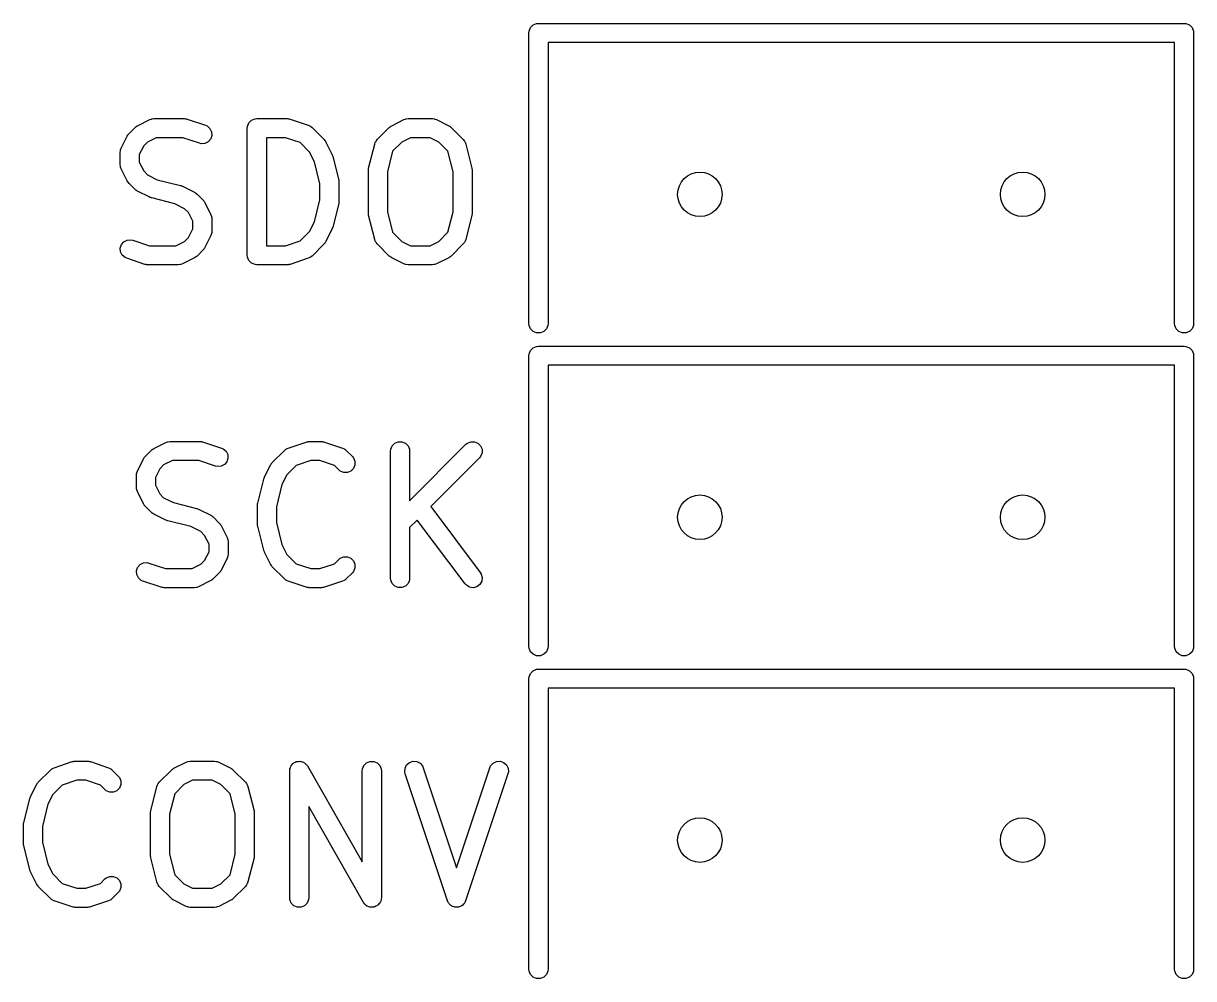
# Model space of a CAD drawing. Extents: x 0.3 to 2.54, y 0.28 to 1.61.
# Drawn here: x 2.0504 to 2.413, y 1.0171 to 1.313 of the extents above; entities that cross this region are included whole.
import ezdxf

# ---------------------------------------------------------------- set-up
doc = ezdxf.new("R2010")
doc.units = 0
doc.header["$MEASUREMENT"] = 0
doc.layers.add('BLACK', color=7, linetype='CONTINUOUS')

msp = doc.modelspace()

# ---------------------------------------------------------------- linework, layer by layer
at = {"layer": 'BLACK', "linetype": 'CONTINUOUS'}
for p, q in [((2.20754, 1.31164), (2.20836, 1.31246)), ((2.20836, 1.31246), (2.20942, 1.3129)), ((2.20942, 1.3129), (2.21, 1.31295)), ((2.21, 1.31295), (2.41, 1.31295)), ((2.41, 1.31295), (2.41058, 1.3129)), ((2.41058, 1.3129), (2.41164, 1.31246)), ((2.41164, 1.31246), (2.41246, 1.31164)), ((2.20705, 1.31), (2.2071, 1.31058)), ((2.20705, 1.22), (2.20705, 1.31)), ((2.2071, 1.31058), (2.20754, 1.31164)), ((2.41246, 1.31164), (2.4129, 1.31058)), ((2.4129, 1.31058), (2.41295, 1.31)), ((2.41295, 1.31), (2.41295, 1.22)), ((2.40705, 1.30705), (2.21295, 1.30705)), ((2.21295, 1.30705), (2.21295, 1.22)), ((2.40705, 1.22), (2.40705, 1.30705)), ((2.08956, 1.28314), (2.0901, 1.28334)), ((2.0901, 1.28334), (2.09021, 1.28335)), ((2.09021, 1.28335), (2.09031, 1.28339)), ((2.09031, 1.28339), (2.09088, 1.28345)), ((2.09088, 1.28345), (2.10026, 1.28345)), ((2.10026, 1.28345), (2.10055, 1.28342)), ((2.10055, 1.28342), (2.10063, 1.28342)), ((2.10063, 1.28342), (2.10073, 1.2834)), ((2.10073, 1.2834), (2.10083, 1.28339)), ((2.10083, 1.28339), (2.10091, 1.28336)), ((2.10091, 1.28336), (2.10119, 1.2833)), ((2.12111, 1.28295), (2.12218, 1.28339)), ((2.12218, 1.28339), (2.12275, 1.28345)), ((2.12275, 1.28345), (2.13213, 1.28345)), ((2.13213, 1.28345), (2.13242, 1.28342)), ((2.13242, 1.28342), (2.1325, 1.28342)), ((2.1325, 1.28342), (2.1326, 1.2834)), ((2.1326, 1.2834), (2.1327, 1.28339)), ((2.1327, 1.28339), (2.13278, 1.28336)), ((2.13278, 1.28336), (2.13306, 1.2833)), ((2.1683, 1.28314), (2.16884, 1.28334)), ((2.16884, 1.28334), (2.16895, 1.28335)), ((2.16895, 1.28335), (2.16905, 1.28339)), ((2.16905, 1.28339), (2.16962, 1.28345)), ((2.16962, 1.28345), (2.17712, 1.28345)), ((2.17712, 1.28345), (2.1777, 1.28339)), ((2.1777, 1.28339), (2.1778, 1.28335)), ((2.1778, 1.28335), (2.1779, 1.28334)), ((2.1779, 1.28334), (2.17844, 1.28314)), ((2.08317, 1.27883), (2.08505, 1.28071)), ((2.08505, 1.28071), (2.08527, 1.28089)), ((2.08527, 1.28089), (2.08532, 1.28095)), ((2.08532, 1.28095), (2.08541, 1.28101)), ((2.08541, 1.28101), (2.08549, 1.28108)), ((2.08549, 1.28108), (2.08557, 1.28111)), ((2.08557, 1.28111), (2.08581, 1.28126)), ((2.08581, 1.28126), (2.08956, 1.28314)), ((2.10119, 1.2833), (2.10682, 1.28142)), ((2.10682, 1.28142), (2.10734, 1.28119)), ((2.10734, 1.28119), (2.10821, 1.28043)), ((2.10821, 1.28043), (2.10873, 1.2794)), ((2.1198, 1.2805), (2.11986, 1.28107)), ((2.1198, 1.24113), (2.1198, 1.2805)), ((2.11986, 1.28107), (2.1203, 1.28214)), ((2.1203, 1.28214), (2.12111, 1.28295)), ((2.13306, 1.2833), (2.13869, 1.28142)), ((2.13869, 1.28142), (2.13921, 1.28119)), ((2.13921, 1.28119), (2.13929, 1.28112)), ((2.13929, 1.28112), (2.13939, 1.28108)), ((2.13939, 1.28108), (2.13984, 1.28071)), ((2.13984, 1.28071), (2.14359, 1.27696)), ((2.16004, 1.27696), (2.16379, 1.28071)), ((2.16379, 1.28071), (2.16401, 1.28089)), ((2.16401, 1.28089), (2.16406, 1.28095)), ((2.16406, 1.28095), (2.16415, 1.28101)), ((2.16415, 1.28101), (2.16423, 1.28108)), ((2.16423, 1.28108), (2.16431, 1.28111)), ((2.16431, 1.28111), (2.16455, 1.28126)), ((2.16455, 1.28126), (2.1683, 1.28314)), ((2.17844, 1.28314), (2.18219, 1.28126)), ((2.18219, 1.28126), (2.18244, 1.28111)), ((2.18244, 1.28111), (2.18251, 1.28108)), ((2.18251, 1.28108), (2.18259, 1.28101)), ((2.18259, 1.28101), (2.18268, 1.28095)), ((2.18268, 1.28095), (2.18273, 1.28089)), ((2.18273, 1.28089), (2.18296, 1.28071)), ((2.18296, 1.28071), (2.18671, 1.27696)), ((2.08074, 1.27432), (2.08262, 1.27807)), ((2.08262, 1.27807), (2.08277, 1.27831)), ((2.08277, 1.27831), (2.0828, 1.27839)), ((2.0828, 1.27839), (2.08287, 1.27847)), ((2.08287, 1.27847), (2.08293, 1.27856)), ((2.08293, 1.27856), (2.08299, 1.27861)), ((2.08299, 1.27861), (2.08317, 1.27883)), ((2.08888, 1.27619), (2.08769, 1.275)), ((2.09158, 1.27754), (2.08888, 1.27619)), ((2.09978, 1.27754), (2.09158, 1.27754)), ((2.10495, 1.27582), (2.09978, 1.27754)), ((2.10769, 1.27629), (2.10666, 1.27577)), ((2.10845, 1.27716), (2.10769, 1.27629)), ((2.10881, 1.27825), (2.10845, 1.27716)), ((2.10873, 1.2794), (2.10881, 1.27825)), ((2.13165, 1.27754), (2.12571, 1.27754)), ((2.12571, 1.27754), (2.12571, 1.24408)), ((2.13616, 1.27604), (2.13165, 1.27754)), ((2.14359, 1.27696), (2.14378, 1.27673)), ((2.14378, 1.27673), (2.14383, 1.27668)), ((2.14383, 1.27668), (2.14389, 1.27659)), ((2.14389, 1.27659), (2.14396, 1.27651)), ((2.14396, 1.27651), (2.14399, 1.27644)), ((2.14399, 1.27644), (2.14414, 1.27619)), ((2.14414, 1.27619), (2.14602, 1.27244)), ((2.15926, 1.27559), (2.15945, 1.27613)), ((2.15945, 1.27613), (2.15959, 1.27631)), ((2.15959, 1.27631), (2.15967, 1.27651)), ((2.15967, 1.27651), (2.16004, 1.27696)), ((2.16762, 1.27619), (2.16479, 1.27336)), ((2.17032, 1.27754), (2.16762, 1.27619)), ((2.17643, 1.27754), (2.17032, 1.27754)), ((2.17912, 1.27619), (2.17643, 1.27754)), ((2.18196, 1.27336), (2.17912, 1.27619)), ((2.18671, 1.27696), (2.18708, 1.27651)), ((2.18708, 1.27651), (2.18716, 1.27631)), ((2.18716, 1.27631), (2.18729, 1.27613)), ((2.18729, 1.27613), (2.18749, 1.27559)), ((2.08043, 1.273), (2.08049, 1.27357)), ((2.08043, 1.26925), (2.08043, 1.273)), ((2.08049, 1.27357), (2.08053, 1.27367)), ((2.08053, 1.27367), (2.08054, 1.27378)), ((2.08054, 1.27378), (2.08074, 1.27432)), ((2.08769, 1.275), (2.08634, 1.2723)), ((2.10551, 1.27569), (2.10495, 1.27582)), ((2.10666, 1.27577), (2.10551, 1.27569)), ((2.13908, 1.27312), (2.13616, 1.27604)), ((2.14059, 1.27009), (2.13908, 1.27312)), ((2.15739, 1.26809), (2.15926, 1.27559)), ((2.16479, 1.27336), (2.1632, 1.26701)), ((2.18354, 1.26701), (2.18196, 1.27336)), ((2.18749, 1.27559), (2.18936, 1.26809)), ((2.08049, 1.26867), (2.08043, 1.26925)), ((2.08634, 1.2723), (2.08634, 1.26994)), ((2.08634, 1.26994), (2.08769, 1.26725)), ((2.1423, 1.26326), (2.14059, 1.27009)), ((2.14602, 1.27244), (2.14603, 1.2724)), ((2.14603, 1.2724), (2.14605, 1.27238)), ((2.14605, 1.27238), (2.14613, 1.27214)), ((2.14613, 1.27214), (2.14622, 1.2719)), ((2.14622, 1.2719), (2.14623, 1.27188)), ((2.14623, 1.27188), (2.14624, 1.27184)), ((2.14624, 1.27184), (2.14812, 1.26434)), ((2.08053, 1.26857), (2.08049, 1.26867)), ((2.08054, 1.26847), (2.08053, 1.26857)), ((2.08074, 1.26793), (2.08054, 1.26847)), ((2.08262, 1.26418), (2.08074, 1.26793)), ((2.08769, 1.26725), (2.08888, 1.26605)), ((2.08888, 1.26605), (2.09191, 1.26453)), ((2.1573, 1.26752), (2.15733, 1.26773)), ((2.15731, 1.26747), (2.1573, 1.26752)), ((2.1573, 1.26737), (2.15731, 1.26747)), ((2.1573, 1.25425), (2.1573, 1.26737)), ((2.15733, 1.26773), (2.15735, 1.26795)), ((2.15735, 1.26795), (2.15737, 1.26799)), ((2.15737, 1.26799), (2.15739, 1.26809)), ((2.1632, 1.26701), (2.1632, 1.25461)), ((2.18354, 1.25461), (2.18354, 1.26701)), ((2.18936, 1.26809), (2.18938, 1.26799)), ((2.18938, 1.26799), (2.18939, 1.26795)), ((2.18939, 1.26795), (2.18941, 1.26773)), ((2.18941, 1.26773), (2.18945, 1.26752)), ((2.18945, 1.26752), (2.18944, 1.26747)), ((2.18944, 1.26747), (2.18945, 1.26737)), ((2.18945, 1.26737), (2.18945, 1.25425)), ((2.08277, 1.26393), (2.08262, 1.26418)), ((2.0828, 1.26386), (2.08277, 1.26393)), ((2.08287, 1.26378), (2.0828, 1.26386)), ((2.08293, 1.26369), (2.08287, 1.26378)), ((2.08299, 1.26364), (2.08293, 1.26369)), ((2.08317, 1.26341), (2.08299, 1.26364)), ((2.08505, 1.26153), (2.08317, 1.26341)), ((2.09191, 1.26453), (2.0991, 1.26274)), ((2.0991, 1.26274), (2.09914, 1.26272)), ((2.09914, 1.26272), (2.09916, 1.26272)), ((2.09916, 1.26272), (2.0994, 1.26263)), ((2.0994, 1.26263), (2.09964, 1.26254)), ((2.09964, 1.26254), (2.09966, 1.26253)), ((2.09966, 1.26253), (2.0997, 1.26251)), ((2.0997, 1.26251), (2.10345, 1.26064)), ((2.1423, 1.25836), (2.1423, 1.26326)), ((2.14812, 1.26434), (2.14813, 1.26424)), ((2.14813, 1.26424), (2.14815, 1.2642)), ((2.14815, 1.2642), (2.14817, 1.26398)), ((2.14817, 1.26398), (2.1482, 1.26377)), ((2.1482, 1.26377), (2.14819, 1.26372)), ((2.14819, 1.26372), (2.1482, 1.26362)), ((2.1482, 1.26362), (2.1482, 1.258)), ((2.08527, 1.26135), (2.08505, 1.26153)), ((2.08532, 1.26129), (2.08527, 1.26135)), ((2.08541, 1.26123), (2.08532, 1.26129)), ((2.08549, 1.26117), (2.08541, 1.26123)), ((2.08557, 1.26114), (2.08549, 1.26117)), ((2.08581, 1.26098), (2.08557, 1.26114)), ((2.08956, 1.25911), (2.08581, 1.26098)), ((2.0896, 1.25909), (2.08956, 1.25911)), ((2.08962, 1.25908), (2.0896, 1.25909)), ((2.08986, 1.25899), (2.08962, 1.25908)), ((2.0901, 1.2589), (2.08986, 1.25899)), ((2.09012, 1.2589), (2.0901, 1.2589)), ((2.09017, 1.25888), (2.09012, 1.2589)), ((2.09735, 1.25709), (2.09017, 1.25888)), ((2.10345, 1.26064), (2.1037, 1.26048)), ((2.1037, 1.26048), (2.10377, 1.26045)), ((2.10377, 1.26045), (2.10385, 1.26039)), ((2.10385, 1.26039), (2.10394, 1.26033)), ((2.10394, 1.26033), (2.10399, 1.26027)), ((2.10399, 1.26027), (2.10422, 1.26009)), ((2.10422, 1.26009), (2.10609, 1.25821)), ((2.10609, 1.25821), (2.10628, 1.25798)), ((2.10628, 1.25798), (2.10634, 1.25793)), ((2.14059, 1.25153), (2.1423, 1.25836)), ((2.1482, 1.258), (2.14819, 1.2579)), ((2.10038, 1.25557), (2.09735, 1.25709)), ((2.10158, 1.25437), (2.10038, 1.25557)), ((2.10293, 1.25168), (2.10158, 1.25437)), ((2.10634, 1.25793), (2.1064, 1.25784)), ((2.1064, 1.25784), (2.10646, 1.25776)), ((2.10646, 1.25776), (2.10649, 1.25769)), ((2.10649, 1.25769), (2.10665, 1.25744)), ((2.10665, 1.25744), (2.10852, 1.25369)), ((2.14812, 1.25728), (2.14624, 1.24978)), ((2.14813, 1.25738), (2.14812, 1.25728)), ((2.14815, 1.25742), (2.14813, 1.25738)), ((2.14817, 1.25764), (2.14815, 1.25742)), ((2.1482, 1.25785), (2.14817, 1.25764)), ((2.14819, 1.2579), (2.1482, 1.25785)), ((2.1632, 1.25461), (2.16479, 1.24826)), ((2.18196, 1.24826), (2.18354, 1.25461)), ((2.10293, 1.24932), (2.10293, 1.25168)), ((2.10852, 1.25369), (2.10873, 1.25315)), ((2.10873, 1.25315), (2.10874, 1.25305)), ((2.10874, 1.25305), (2.10878, 1.25295)), ((2.10878, 1.25295), (2.10883, 1.25237)), ((2.10883, 1.25237), (2.10883, 1.24862)), ((2.13908, 1.2485), (2.14059, 1.25153)), ((2.15731, 1.25415), (2.1573, 1.25425)), ((2.1573, 1.25411), (2.15731, 1.25415)), ((2.15733, 1.25389), (2.1573, 1.25411)), ((2.15735, 1.25367), (2.15733, 1.25389)), ((2.15737, 1.25363), (2.15735, 1.25367)), ((2.15739, 1.25353), (2.15737, 1.25363)), ((2.15926, 1.24603), (2.15739, 1.25353)), ((2.18936, 1.25353), (2.18749, 1.24603)), ((2.18938, 1.25363), (2.18936, 1.25353)), ((2.18939, 1.25367), (2.18938, 1.25363)), ((2.18941, 1.25389), (2.18939, 1.25367)), ((2.18945, 1.25411), (2.18941, 1.25389)), ((2.18945, 1.25425), (2.18944, 1.25415)), ((2.18944, 1.25415), (2.18945, 1.25411)), ((2.10158, 1.24662), (2.10293, 1.24932)), ((2.10852, 1.2473), (2.10665, 1.24355)), ((2.10873, 1.24784), (2.10852, 1.2473)), ((2.10874, 1.24795), (2.10873, 1.24784)), ((2.10878, 1.24805), (2.10874, 1.24795)), ((2.10883, 1.24862), (2.10878, 1.24805)), ((2.13616, 1.24558), (2.13908, 1.2485)), ((2.14602, 1.24918), (2.14414, 1.24543)), ((2.14603, 1.24922), (2.14602, 1.24918)), ((2.14605, 1.24924), (2.14603, 1.24922)), ((2.14613, 1.24948), (2.14605, 1.24924)), ((2.14622, 1.24972), (2.14613, 1.24948)), ((2.14623, 1.24974), (2.14622, 1.24972)), ((2.14624, 1.24978), (2.14623, 1.24974)), ((2.16479, 1.24826), (2.16762, 1.24543)), ((2.17912, 1.24543), (2.18196, 1.24826)), ((2.08045, 1.24337), (2.08082, 1.24446)), ((2.08082, 1.24446), (2.08157, 1.24533)), ((2.08157, 1.24533), (2.0826, 1.24585)), ((2.0826, 1.24585), (2.08375, 1.24593)), ((2.08375, 1.24593), (2.08432, 1.2458)), ((2.08432, 1.2458), (2.08949, 1.24408)), ((2.08949, 1.24408), (2.09769, 1.24408)), ((2.09769, 1.24408), (2.10038, 1.24543)), ((2.10038, 1.24543), (2.10158, 1.24662)), ((2.10665, 1.24355), (2.10649, 1.24331)), ((2.12571, 1.24408), (2.13165, 1.24408)), ((2.13165, 1.24408), (2.13616, 1.24558)), ((2.14359, 1.24466), (2.13984, 1.24091)), ((2.14378, 1.24489), (2.14359, 1.24466)), ((2.14383, 1.24494), (2.14378, 1.24489)), ((2.14389, 1.24503), (2.14383, 1.24494)), ((2.14396, 1.24511), (2.14389, 1.24503)), ((2.14399, 1.24518), (2.14396, 1.24511)), ((2.14414, 1.24543), (2.14399, 1.24518)), ((2.15945, 1.24549), (2.15926, 1.24603)), ((2.15959, 1.24531), (2.15945, 1.24549)), ((2.15967, 1.24511), (2.15959, 1.24531)), ((2.16004, 1.24466), (2.15967, 1.24511)), ((2.16379, 1.24091), (2.16004, 1.24466)), ((2.16762, 1.24543), (2.17032, 1.24408)), ((2.17032, 1.24408), (2.17643, 1.24408)), ((2.17643, 1.24408), (2.17912, 1.24543)), ((2.18671, 1.24466), (2.18296, 1.24091)), ((2.18708, 1.24511), (2.18671, 1.24466)), ((2.18716, 1.24531), (2.18708, 1.24511)), ((2.18729, 1.24549), (2.18716, 1.24531)), ((2.18749, 1.24603), (2.18729, 1.24549)), ((2.08054, 1.24222), (2.08045, 1.24337)), ((2.08105, 1.24119), (2.08054, 1.24222)), ((2.08192, 1.24043), (2.08105, 1.24119)), ((2.08245, 1.2402), (2.08192, 1.24043)), ((2.08807, 1.23832), (2.08245, 1.2402)), ((2.10345, 1.24036), (2.0997, 1.23848)), ((2.1037, 1.24052), (2.10345, 1.24036)), ((2.10377, 1.24054), (2.1037, 1.24052)), ((2.10385, 1.24061), (2.10377, 1.24054)), ((2.10394, 1.24067), (2.10385, 1.24061)), ((2.10399, 1.24073), (2.10394, 1.24067)), ((2.10422, 1.24091), (2.10399, 1.24073)), ((2.10609, 1.24279), (2.10422, 1.24091)), ((2.10628, 1.24301), (2.10609, 1.24279)), ((2.10634, 1.24306), (2.10628, 1.24301)), ((2.1064, 1.24315), (2.10634, 1.24306)), ((2.10646, 1.24323), (2.1064, 1.24315)), ((2.10649, 1.24331), (2.10646, 1.24323)), ((2.11986, 1.24055), (2.1198, 1.24113)), ((2.1203, 1.23948), (2.11986, 1.24055)), ((2.13869, 1.2402), (2.13306, 1.23832)), ((2.13921, 1.24043), (2.13869, 1.2402)), ((2.13929, 1.2405), (2.13921, 1.24043)), ((2.13939, 1.24054), (2.13929, 1.2405)), ((2.13984, 1.24091), (2.13939, 1.24054)), ((2.16401, 1.24073), (2.16379, 1.24091)), ((2.16406, 1.24067), (2.16401, 1.24073)), ((2.16415, 1.24061), (2.16406, 1.24067)), ((2.16423, 1.24054), (2.16415, 1.24061)), ((2.16431, 1.24052), (2.16423, 1.24054)), ((2.16455, 1.24036), (2.16431, 1.24052)), ((2.1683, 1.23848), (2.16455, 1.24036)), ((2.18219, 1.24036), (2.17844, 1.23848)), ((2.18244, 1.24052), (2.18219, 1.24036)), ((2.18251, 1.24054), (2.18244, 1.24052)), ((2.18259, 1.24061), (2.18251, 1.24054)), ((2.18268, 1.24067), (2.18259, 1.24061)), ((2.18273, 1.24073), (2.18268, 1.24067)), ((2.18296, 1.24091), (2.18273, 1.24073)), ((2.08836, 1.23826), (2.08807, 1.23832)), ((2.08843, 1.23823), (2.08836, 1.23826)), ((2.08854, 1.23822), (2.08843, 1.23823)), ((2.08864, 1.2382), (2.08854, 1.23822)), ((2.08872, 1.2382), (2.08864, 1.2382)), ((2.08901, 1.23817), (2.08872, 1.2382)), ((2.09838, 1.23817), (2.08901, 1.23817)), ((2.09896, 1.23823), (2.09838, 1.23817)), ((2.09906, 1.23827), (2.09896, 1.23823)), ((2.09916, 1.23828), (2.09906, 1.23827)), ((2.0997, 1.23848), (2.09916, 1.23828)), ((2.12111, 1.23867), (2.1203, 1.23948)), ((2.12218, 1.23823), (2.12111, 1.23867)), ((2.12275, 1.23817), (2.12218, 1.23823)), ((2.13213, 1.23817), (2.12275, 1.23817)), ((2.13242, 1.2382), (2.13213, 1.23817)), ((2.1325, 1.2382), (2.13242, 1.2382)), ((2.1326, 1.23822), (2.1325, 1.2382)), ((2.1327, 1.23823), (2.1326, 1.23822)), ((2.13278, 1.23826), (2.1327, 1.23823)), ((2.13306, 1.23832), (2.13278, 1.23826)), ((2.16884, 1.23828), (2.1683, 1.23848)), ((2.16895, 1.23827), (2.16884, 1.23828)), ((2.16905, 1.23823), (2.16895, 1.23827)), ((2.16962, 1.23817), (2.16905, 1.23823)), ((2.17712, 1.23817), (2.16962, 1.23817)), ((2.1777, 1.23823), (2.17712, 1.23817)), ((2.1778, 1.23827), (2.1777, 1.23823)), ((2.1779, 1.23828), (2.1778, 1.23827)), ((2.17844, 1.23848), (2.1779, 1.23828)), ((2.2071, 1.21942), (2.20705, 1.22)), ((2.20754, 1.21836), (2.2071, 1.21942)), ((2.20836, 1.21754), (2.20754, 1.21836)), ((2.21246, 1.21836), (2.21164, 1.21754)), ((2.2129, 1.21942), (2.21246, 1.21836)), ((2.21295, 1.22), (2.2129, 1.21942)), ((2.4071, 1.21942), (2.40705, 1.22)), ((2.40754, 1.21836), (2.4071, 1.21942)), ((2.40836, 1.21754), (2.40754, 1.21836)), ((2.41246, 1.21836), (2.41164, 1.21754)), ((2.4129, 1.21942), (2.41246, 1.21836)), ((2.41295, 1.22), (2.4129, 1.21942)), ((2.20942, 1.2171), (2.20836, 1.21754)), ((2.21058, 1.2171), (2.20942, 1.2171)), ((2.21164, 1.21754), (2.21058, 1.2171)), ((2.40942, 1.2171), (2.40836, 1.21754)), ((2.41058, 1.2171), (2.40942, 1.2171)), ((2.41164, 1.21754), (2.41058, 1.2171)), ((2.2071, 1.21058), (2.20754, 1.21164)), ((2.20754, 1.21164), (2.20836, 1.21246)), ((2.20836, 1.21246), (2.20942, 1.2129)), ((2.20942, 1.2129), (2.21, 1.21295)), ((2.21, 1.21295), (2.41, 1.21295)), ((2.41, 1.21295), (2.41058, 1.2129)), ((2.41058, 1.2129), (2.41164, 1.21246)), ((2.41164, 1.21246), (2.41246, 1.21164)), ((2.41246, 1.21164), (2.4129, 1.21058)), ((2.20705, 1.21), (2.2071, 1.21058)), ((2.20705, 1.12), (2.20705, 1.21)), ((2.4129, 1.21058), (2.41295, 1.21)), ((2.41295, 1.21), (2.41295, 1.12)), ((2.40705, 1.20705), (2.21295, 1.20705)), ((2.21295, 1.20705), (2.21295, 1.12)), ((2.40705, 1.12), (2.40705, 1.20705)), ((2.09081, 1.18126), (2.09456, 1.18314)), ((2.09456, 1.18314), (2.0951, 1.18334)), ((2.0951, 1.18334), (2.09521, 1.18335)), ((2.09521, 1.18335), (2.09531, 1.18339)), ((2.09531, 1.18339), (2.09588, 1.18345)), ((2.09588, 1.18345), (2.10526, 1.18345)), ((2.10526, 1.18345), (2.10555, 1.18342)), ((2.10555, 1.18342), (2.10563, 1.18342)), ((2.10563, 1.18342), (2.10573, 1.1834)), ((2.10573, 1.1834), (2.10583, 1.18339)), ((2.10583, 1.18339), (2.10591, 1.18336)), ((2.10591, 1.18336), (2.10619, 1.1833)), ((2.10619, 1.1833), (2.11182, 1.18142)), ((2.13244, 1.18142), (2.13807, 1.1833)), ((2.13807, 1.1833), (2.13835, 1.18336)), ((2.13835, 1.18336), (2.13843, 1.18339)), ((2.13843, 1.18339), (2.13853, 1.1834)), ((2.13853, 1.1834), (2.13863, 1.18342)), ((2.13863, 1.18342), (2.13871, 1.18342)), ((2.13871, 1.18342), (2.139, 1.18345)), ((2.139, 1.18345), (2.14275, 1.18345)), ((2.14275, 1.18345), (2.14304, 1.18342)), ((2.14304, 1.18342), (2.14312, 1.18342)), ((2.14312, 1.18342), (2.14322, 1.1834)), ((2.14322, 1.1834), (2.14333, 1.18339)), ((2.14333, 1.18339), (2.1434, 1.18336)), ((2.1434, 1.18336), (2.14369, 1.1833)), ((2.14369, 1.1833), (2.14931, 1.18142)), ((2.16423, 1.18107), (2.16467, 1.18214)), ((2.16467, 1.18214), (2.16548, 1.18295)), ((2.16548, 1.18295), (2.16655, 1.18339)), ((2.16655, 1.18339), (2.1677, 1.18339)), ((2.1677, 1.18339), (2.16876, 1.18295)), ((2.16876, 1.18295), (2.16958, 1.18214)), ((2.16958, 1.18214), (2.17002, 1.18107)), ((2.17008, 1.16513), (2.18753, 1.18258)), ((2.18753, 1.18258), (2.18798, 1.18295)), ((2.18798, 1.18295), (2.18905, 1.18339)), ((2.18905, 1.18339), (2.1902, 1.18339)), ((2.1902, 1.18339), (2.19126, 1.18295)), ((2.19126, 1.18295), (2.19208, 1.18214)), ((2.19208, 1.18214), (2.19252, 1.18107)), ((2.08762, 1.17807), (2.08777, 1.17831)), ((2.08777, 1.17831), (2.0878, 1.17839)), ((2.0878, 1.17839), (2.08787, 1.17847)), ((2.08787, 1.17847), (2.08793, 1.17856)), ((2.08793, 1.17856), (2.08799, 1.17861)), ((2.08799, 1.17861), (2.08817, 1.17883)), ((2.08817, 1.17883), (2.09005, 1.18071)), ((2.09005, 1.18071), (2.09027, 1.18089)), ((2.09027, 1.18089), (2.09032, 1.18095)), ((2.09032, 1.18095), (2.09041, 1.18101)), ((2.09041, 1.18101), (2.09049, 1.18108)), ((2.09049, 1.18108), (2.09057, 1.18111)), ((2.09057, 1.18111), (2.09081, 1.18126)), ((2.11182, 1.18142), (2.11234, 1.18119)), ((2.11234, 1.18119), (2.11321, 1.18043)), ((2.11321, 1.18043), (2.11373, 1.1794)), ((2.11381, 1.17825), (2.11345, 1.17716)), ((2.11373, 1.1794), (2.11381, 1.17825)), ((2.12754, 1.17696), (2.13129, 1.18071)), ((2.13129, 1.18071), (2.13174, 1.18108)), ((2.13174, 1.18108), (2.13184, 1.18112)), ((2.13184, 1.18112), (2.13192, 1.18119)), ((2.13192, 1.18119), (2.13244, 1.18142)), ((2.14931, 1.18142), (2.14984, 1.18119)), ((2.14984, 1.18119), (2.14992, 1.18112)), ((2.14992, 1.18112), (2.15002, 1.18108)), ((2.15002, 1.18108), (2.15046, 1.18071)), ((2.15046, 1.18071), (2.15234, 1.17883)), ((2.15234, 1.17883), (2.15271, 1.17839)), ((2.15271, 1.17839), (2.15315, 1.17732)), ((2.16417, 1.1805), (2.16423, 1.18107)), ((2.16417, 1.14113), (2.16417, 1.1805)), ((2.17002, 1.18107), (2.17008, 1.1805)), ((2.17008, 1.1805), (2.17008, 1.16513)), ((2.19171, 1.17841), (2.17665, 1.16335)), ((2.19208, 1.17885), (2.19171, 1.17841)), ((2.19252, 1.17992), (2.19208, 1.17885)), ((2.19252, 1.18107), (2.19252, 1.17992)), ((2.08574, 1.17432), (2.08762, 1.17807)), ((2.09269, 1.175), (2.09134, 1.1723)), ((2.09388, 1.17619), (2.09269, 1.175)), ((2.09658, 1.17754), (2.09388, 1.17619)), ((2.10478, 1.17754), (2.09658, 1.17754)), ((2.10995, 1.17582), (2.10478, 1.17754)), ((2.11051, 1.17569), (2.10995, 1.17582)), ((2.11166, 1.17577), (2.11051, 1.17569)), ((2.11269, 1.17629), (2.11166, 1.17577)), ((2.11345, 1.17716), (2.11269, 1.17629)), ((2.12511, 1.17244), (2.12699, 1.17619)), ((2.12699, 1.17619), (2.12714, 1.17644)), ((2.12714, 1.17644), (2.12717, 1.17651)), ((2.12717, 1.17651), (2.12724, 1.17659)), ((2.12724, 1.17659), (2.1273, 1.17668)), ((2.1273, 1.17668), (2.12736, 1.17673)), ((2.12736, 1.17673), (2.12754, 1.17696)), ((2.13497, 1.17604), (2.13206, 1.17312)), ((2.13948, 1.17754), (2.13497, 1.17604)), ((2.14227, 1.17754), (2.13948, 1.17754)), ((2.14678, 1.17604), (2.14227, 1.17754)), ((2.14816, 1.17466), (2.14678, 1.17604)), ((2.14861, 1.17429), (2.14816, 1.17466)), ((2.15271, 1.17511), (2.15189, 1.17429)), ((2.15315, 1.17617), (2.15271, 1.17511)), ((2.15315, 1.17732), (2.15315, 1.17617)), ((2.08543, 1.173), (2.08549, 1.17357)), ((2.08543, 1.16925), (2.08543, 1.173)), ((2.08549, 1.17357), (2.08553, 1.17367)), ((2.08553, 1.17367), (2.08554, 1.17378)), ((2.08554, 1.17378), (2.08574, 1.17432)), ((2.09134, 1.1723), (2.09134, 1.16994)), ((2.12301, 1.16434), (2.12489, 1.17184)), ((2.12489, 1.17184), (2.1249, 1.17188)), ((2.1249, 1.17188), (2.12491, 1.1719)), ((2.12491, 1.1719), (2.125, 1.17214)), ((2.125, 1.17214), (2.12508, 1.17238)), ((2.12508, 1.17238), (2.1251, 1.1724)), ((2.1251, 1.1724), (2.12511, 1.17244)), ((2.13206, 1.17312), (2.13054, 1.17009)), ((2.14968, 1.17385), (2.14861, 1.17429)), ((2.15083, 1.17385), (2.14968, 1.17385)), ((2.15189, 1.17429), (2.15083, 1.17385)), ((2.08549, 1.16867), (2.08543, 1.16925)), ((2.08553, 1.16857), (2.08549, 1.16867)), ((2.08554, 1.16847), (2.08553, 1.16857)), ((2.08574, 1.16793), (2.08554, 1.16847)), ((2.08762, 1.16418), (2.08574, 1.16793)), ((2.09134, 1.16994), (2.09269, 1.16725)), ((2.13054, 1.17009), (2.12883, 1.16326)), ((2.08777, 1.16393), (2.08762, 1.16418)), ((2.0878, 1.16386), (2.08777, 1.16393)), ((2.08787, 1.16378), (2.0878, 1.16386)), ((2.08793, 1.16369), (2.08787, 1.16378)), ((2.09269, 1.16725), (2.09388, 1.16605)), ((2.09388, 1.16605), (2.09691, 1.16453)), ((2.09691, 1.16453), (2.1041, 1.16274)), ((2.12293, 1.16377), (2.12296, 1.16398)), ((2.12294, 1.16372), (2.12293, 1.16377)), ((2.12293, 1.16362), (2.12294, 1.16372)), ((2.12296, 1.16398), (2.12298, 1.1642)), ((2.12298, 1.1642), (2.123, 1.16424)), ((2.123, 1.16424), (2.12301, 1.16434)), ((2.08799, 1.16364), (2.08793, 1.16369)), ((2.08817, 1.16341), (2.08799, 1.16364)), ((2.09005, 1.16153), (2.08817, 1.16341)), ((2.09027, 1.16135), (2.09005, 1.16153)), ((2.09032, 1.16129), (2.09027, 1.16135)), ((2.09041, 1.16123), (2.09032, 1.16129)), ((2.09049, 1.16117), (2.09041, 1.16123)), ((2.09057, 1.16114), (2.09049, 1.16117)), ((2.09081, 1.16098), (2.09057, 1.16114)), ((2.09456, 1.15911), (2.09081, 1.16098)), ((2.1041, 1.16274), (2.10414, 1.16272)), ((2.10414, 1.16272), (2.10416, 1.16272)), ((2.10416, 1.16272), (2.1044, 1.16263)), ((2.1044, 1.16263), (2.10464, 1.16254)), ((2.10464, 1.16254), (2.10466, 1.16253)), ((2.10466, 1.16253), (2.1047, 1.16251)), ((2.1047, 1.16251), (2.10845, 1.16064)), ((2.10845, 1.16064), (2.1087, 1.16048)), ((2.1087, 1.16048), (2.10877, 1.16045)), ((2.10877, 1.16045), (2.10885, 1.16039)), ((2.10885, 1.16039), (2.10894, 1.16033)), ((2.10894, 1.16033), (2.10899, 1.16027)), ((2.10899, 1.16027), (2.10922, 1.16009)), ((2.10922, 1.16009), (2.11109, 1.15821)), ((2.12293, 1.158), (2.12293, 1.16362)), ((2.12883, 1.16326), (2.12883, 1.15836)), ((2.17665, 1.16335), (2.19198, 1.1429)), ((2.0946, 1.15909), (2.09456, 1.15911)), ((2.09462, 1.15908), (2.0946, 1.15909)), ((2.09486, 1.15899), (2.09462, 1.15908)), ((2.0951, 1.1589), (2.09486, 1.15899)), ((2.09512, 1.1589), (2.0951, 1.1589)), ((2.09517, 1.15888), (2.09512, 1.1589)), ((2.10235, 1.15709), (2.09517, 1.15888)), ((2.10538, 1.15557), (2.10235, 1.15709)), ((2.11109, 1.15821), (2.11128, 1.15798)), ((2.11128, 1.15798), (2.11134, 1.15793)), ((2.11134, 1.15793), (2.1114, 1.15784)), ((2.1114, 1.15784), (2.11146, 1.15776)), ((2.11146, 1.15776), (2.11149, 1.15769)), ((2.11149, 1.15769), (2.11165, 1.15744)), ((2.11165, 1.15744), (2.11352, 1.15369)), ((2.12294, 1.1579), (2.12293, 1.158)), ((2.12293, 1.15785), (2.12294, 1.1579)), ((2.12296, 1.15764), (2.12293, 1.15785)), ((2.12298, 1.15742), (2.12296, 1.15764)), ((2.123, 1.15738), (2.12298, 1.15742)), ((2.12301, 1.15728), (2.123, 1.15738)), ((2.12489, 1.14978), (2.12301, 1.15728)), ((2.12883, 1.15836), (2.13054, 1.15153)), ((2.17243, 1.15913), (2.17008, 1.15678)), ((2.17008, 1.15678), (2.17008, 1.14113)), ((2.18726, 1.13935), (2.17243, 1.15913)), ((2.10658, 1.15437), (2.10538, 1.15557)), ((2.10793, 1.15168), (2.10658, 1.15437)), ((2.11352, 1.15369), (2.11373, 1.15315)), ((2.11373, 1.15315), (2.11374, 1.15305)), ((2.11374, 1.15305), (2.11378, 1.15295)), ((2.11378, 1.15295), (2.11383, 1.15237)), ((2.10658, 1.14662), (2.10793, 1.14932)), ((2.10793, 1.14932), (2.10793, 1.15168)), ((2.11383, 1.15237), (2.11383, 1.14862)), ((2.1249, 1.14974), (2.12489, 1.14978)), ((2.12491, 1.14972), (2.1249, 1.14974)), ((2.125, 1.14948), (2.12491, 1.14972)), ((2.12508, 1.14924), (2.125, 1.14948)), ((2.1251, 1.14922), (2.12508, 1.14924)), ((2.12511, 1.14918), (2.1251, 1.14922)), ((2.13054, 1.15153), (2.13206, 1.1485)), ((2.08657, 1.14533), (2.0876, 1.14585)), ((2.0876, 1.14585), (2.08875, 1.14593)), ((2.08875, 1.14593), (2.08932, 1.1458)), ((2.08932, 1.1458), (2.09449, 1.14408)), ((2.10538, 1.14543), (2.10658, 1.14662)), ((2.11352, 1.1473), (2.11165, 1.14355)), ((2.11373, 1.14784), (2.11352, 1.1473)), ((2.11374, 1.14795), (2.11373, 1.14784)), ((2.11378, 1.14805), (2.11374, 1.14795)), ((2.11383, 1.14862), (2.11378, 1.14805)), ((2.12699, 1.14543), (2.12511, 1.14918)), ((2.13206, 1.1485), (2.13497, 1.14558)), ((2.13497, 1.14558), (2.13948, 1.14408)), ((2.14227, 1.14408), (2.14678, 1.14558)), ((2.14678, 1.14558), (2.14816, 1.14696)), ((2.14816, 1.14696), (2.14861, 1.14733)), ((2.14861, 1.14733), (2.14968, 1.14777)), ((2.14968, 1.14777), (2.15083, 1.14777)), ((2.15083, 1.14777), (2.15189, 1.14733)), ((2.15189, 1.14733), (2.15271, 1.14652)), ((2.15271, 1.14652), (2.15315, 1.14545)), ((2.08545, 1.14337), (2.08582, 1.14446)), ((2.08554, 1.14222), (2.08545, 1.14337)), ((2.08605, 1.14119), (2.08554, 1.14222)), ((2.08582, 1.14446), (2.08657, 1.14533)), ((2.09449, 1.14408), (2.10269, 1.14408)), ((2.10269, 1.14408), (2.10538, 1.14543)), ((2.11109, 1.14279), (2.10922, 1.14091)), ((2.11128, 1.14301), (2.11109, 1.14279)), ((2.11134, 1.14306), (2.11128, 1.14301)), ((2.1114, 1.14315), (2.11134, 1.14306)), ((2.11146, 1.14323), (2.1114, 1.14315)), ((2.11149, 1.14331), (2.11146, 1.14323)), ((2.11165, 1.14355), (2.11149, 1.14331)), ((2.12714, 1.14518), (2.12699, 1.14543)), ((2.12717, 1.14511), (2.12714, 1.14518)), ((2.12724, 1.14503), (2.12717, 1.14511)), ((2.1273, 1.14494), (2.12724, 1.14503)), ((2.12736, 1.14489), (2.1273, 1.14494)), ((2.12754, 1.14466), (2.12736, 1.14489)), ((2.13129, 1.14091), (2.12754, 1.14466)), ((2.13948, 1.14408), (2.14227, 1.14408)), ((2.15234, 1.14279), (2.15046, 1.14091)), ((2.15271, 1.14323), (2.15234, 1.14279)), ((2.15315, 1.1443), (2.15271, 1.14323)), ((2.15315, 1.14545), (2.15315, 1.1443)), ((2.19198, 1.1429), (2.19228, 1.1424)), ((2.19228, 1.1424), (2.19257, 1.14129)), ((2.08692, 1.14043), (2.08605, 1.14119)), ((2.08745, 1.1402), (2.08692, 1.14043)), ((2.09307, 1.13832), (2.08745, 1.1402)), ((2.09336, 1.13826), (2.09307, 1.13832)), ((2.1047, 1.13848), (2.10416, 1.13828)), ((2.10845, 1.14036), (2.1047, 1.13848)), ((2.1087, 1.14052), (2.10845, 1.14036)), ((2.10877, 1.14054), (2.1087, 1.14052)), ((2.10885, 1.14061), (2.10877, 1.14054)), ((2.10894, 1.14067), (2.10885, 1.14061)), ((2.10899, 1.14073), (2.10894, 1.14067)), ((2.10922, 1.14091), (2.10899, 1.14073)), ((2.13174, 1.14054), (2.13129, 1.14091)), ((2.13184, 1.1405), (2.13174, 1.14054)), ((2.13192, 1.14043), (2.13184, 1.1405)), ((2.13244, 1.1402), (2.13192, 1.14043)), ((2.13807, 1.13832), (2.13244, 1.1402)), ((2.13835, 1.13826), (2.13807, 1.13832)), ((2.14369, 1.13832), (2.1434, 1.13826)), ((2.14931, 1.1402), (2.14369, 1.13832)), ((2.14984, 1.14043), (2.14931, 1.1402)), ((2.14992, 1.1405), (2.14984, 1.14043)), ((2.15002, 1.14054), (2.14992, 1.1405)), ((2.15046, 1.14091), (2.15002, 1.14054)), ((2.16423, 1.14055), (2.16417, 1.14113)), ((2.16467, 1.13948), (2.16423, 1.14055)), ((2.16548, 1.13867), (2.16467, 1.13948)), ((2.16655, 1.13823), (2.16548, 1.13867)), ((2.16876, 1.13867), (2.1677, 1.13823)), ((2.16958, 1.13948), (2.16876, 1.13867)), ((2.17002, 1.14055), (2.16958, 1.13948)), ((2.17008, 1.14113), (2.17002, 1.14055)), ((2.18765, 1.13893), (2.18726, 1.13935)), ((2.18864, 1.13834), (2.18765, 1.13893)), ((2.18978, 1.13818), (2.18864, 1.13834)), ((2.1909, 1.13846), (2.18978, 1.13818)), ((2.19182, 1.13915), (2.1909, 1.13846)), ((2.19241, 1.14015), (2.19182, 1.13915)), ((2.19257, 1.14129), (2.19241, 1.14015)), ((2.09343, 1.13823), (2.09336, 1.13826)), ((2.09354, 1.13822), (2.09343, 1.13823)), ((2.09364, 1.1382), (2.09354, 1.13822)), ((2.09372, 1.1382), (2.09364, 1.1382)), ((2.09401, 1.13817), (2.09372, 1.1382)), ((2.10338, 1.13817), (2.09401, 1.13817)), ((2.10396, 1.13823), (2.10338, 1.13817)), ((2.10406, 1.13827), (2.10396, 1.13823)), ((2.10416, 1.13828), (2.10406, 1.13827)), ((2.13843, 1.13823), (2.13835, 1.13826)), ((2.13853, 1.13822), (2.13843, 1.13823)), ((2.13863, 1.1382), (2.13853, 1.13822)), ((2.13871, 1.1382), (2.13863, 1.1382)), ((2.139, 1.13817), (2.13871, 1.1382)), ((2.14275, 1.13817), (2.139, 1.13817)), ((2.14304, 1.1382), (2.14275, 1.13817)), ((2.14312, 1.1382), (2.14304, 1.1382)), ((2.14322, 1.13822), (2.14312, 1.1382)), ((2.14333, 1.13823), (2.14322, 1.13822)), ((2.1434, 1.13826), (2.14333, 1.13823)), ((2.1677, 1.13823), (2.16655, 1.13823)), ((2.2071, 1.11942), (2.20705, 1.12)), ((2.20754, 1.11836), (2.2071, 1.11942)), ((2.20836, 1.11754), (2.20754, 1.11836)), ((2.20942, 1.1171), (2.20836, 1.11754)), ((2.21058, 1.1171), (2.20942, 1.1171)), ((2.21164, 1.11754), (2.21058, 1.1171)), ((2.21246, 1.11836), (2.21164, 1.11754)), ((2.2129, 1.11942), (2.21246, 1.11836)), ((2.21295, 1.12), (2.2129, 1.11942)), ((2.4071, 1.11942), (2.40705, 1.12)), ((2.40754, 1.11836), (2.4071, 1.11942)), ((2.40836, 1.11754), (2.40754, 1.11836)), ((2.40942, 1.1171), (2.40836, 1.11754)), ((2.41058, 1.1171), (2.40942, 1.1171)), ((2.41164, 1.11754), (2.41058, 1.1171)), ((2.41246, 1.11836), (2.41164, 1.11754)), ((2.4129, 1.11942), (2.41246, 1.11836)), ((2.41295, 1.12), (2.4129, 1.11942)), ((2.20942, 1.1129), (2.21, 1.11295)), ((2.21, 1.11295), (2.41, 1.11295)), ((2.41, 1.11295), (2.41058, 1.1129)), ((2.20705, 1.11), (2.2071, 1.11058)), ((2.20705, 1.02), (2.20705, 1.11)), ((2.2071, 1.11058), (2.20754, 1.11164)), ((2.20754, 1.11164), (2.20836, 1.11246)), ((2.20836, 1.11246), (2.20942, 1.1129)), ((2.41058, 1.1129), (2.41164, 1.11246)), ((2.41164, 1.11246), (2.41246, 1.11164)), ((2.41246, 1.11164), (2.4129, 1.11058)), ((2.4129, 1.11058), (2.41295, 1.11)), ((2.41295, 1.11), (2.41295, 1.02)), ((2.40705, 1.10705), (2.21295, 1.10705)), ((2.21295, 1.10705), (2.21295, 1.02)), ((2.40705, 1.02), (2.40705, 1.10705)), ((2.05995, 1.08242), (2.06557, 1.0843)), ((2.06557, 1.0843), (2.06586, 1.08436)), ((2.06586, 1.08436), (2.06593, 1.08439)), ((2.06593, 1.08439), (2.06604, 1.0844)), ((2.06604, 1.0844), (2.06614, 1.08442)), ((2.06614, 1.08442), (2.06622, 1.08442)), ((2.06622, 1.08442), (2.06651, 1.08445)), ((2.06651, 1.08445), (2.07026, 1.08445)), ((2.07026, 1.08445), (2.07055, 1.08442)), ((2.07055, 1.08442), (2.07063, 1.08442)), ((2.07063, 1.08442), (2.07073, 1.0844)), ((2.07073, 1.0844), (2.07083, 1.08439)), ((2.07083, 1.08439), (2.07091, 1.08436)), ((2.07091, 1.08436), (2.07119, 1.0843)), ((2.07119, 1.0843), (2.07682, 1.08242)), ((2.09706, 1.08226), (2.10081, 1.08414)), ((2.10081, 1.08414), (2.10135, 1.08434)), ((2.10135, 1.08434), (2.10145, 1.08435)), ((2.10145, 1.08435), (2.10155, 1.08439)), ((2.10155, 1.08439), (2.10213, 1.08445)), ((2.10213, 1.08445), (2.10963, 1.08445)), ((2.10963, 1.08445), (2.1102, 1.08439)), ((2.1102, 1.08439), (2.1103, 1.08435)), ((2.1103, 1.08435), (2.11041, 1.08434)), ((2.11041, 1.08434), (2.11095, 1.08414)), ((2.11095, 1.08414), (2.1147, 1.08226)), ((2.1341, 1.08382), (2.13423, 1.08395)), ((2.13423, 1.08395), (2.1346, 1.0841)), ((2.1346, 1.0841), (2.13494, 1.0843)), ((2.13494, 1.0843), (2.13512, 1.08432)), ((2.13512, 1.08432), (2.1353, 1.08439)), ((2.1353, 1.08439), (2.13569, 1.08439)), ((2.13569, 1.08439), (2.13608, 1.08444)), ((2.13608, 1.08444), (2.13626, 1.08439)), ((2.13626, 1.08439), (2.13645, 1.08439)), ((2.13645, 1.08439), (2.13681, 1.08424)), ((2.13681, 1.08424), (2.13719, 1.08414)), ((2.13719, 1.08414), (2.13734, 1.08402)), ((2.13734, 1.08402), (2.13751, 1.08395)), ((2.13751, 1.08395), (2.13779, 1.08367)), ((2.15592, 1.08314), (2.15673, 1.08395)), ((2.15673, 1.08395), (2.1578, 1.08439)), ((2.1578, 1.08439), (2.15895, 1.08439)), ((2.15895, 1.08439), (2.16001, 1.08395)), ((2.16001, 1.08395), (2.16083, 1.08314)), ((2.16916, 1.08331), (2.17003, 1.08406)), ((2.17003, 1.08406), (2.17113, 1.08442)), ((2.17113, 1.08442), (2.17227, 1.08434)), ((2.17227, 1.08434), (2.1733, 1.08383)), ((2.19593, 1.08383), (2.19696, 1.08434)), ((2.19696, 1.08434), (2.19811, 1.08442)), ((2.19811, 1.08442), (2.1992, 1.08406)), ((2.1992, 1.08406), (2.20007, 1.08331)), ((2.05505, 1.07796), (2.0588, 1.08171)), ((2.0588, 1.08171), (2.05924, 1.08208)), ((2.05924, 1.08208), (2.05934, 1.08212)), ((2.05934, 1.08212), (2.05942, 1.08219)), ((2.05942, 1.08219), (2.05995, 1.08242)), ((2.07682, 1.08242), (2.07734, 1.08219)), ((2.07734, 1.08219), (2.07742, 1.08212)), ((2.07742, 1.08212), (2.07752, 1.08208)), ((2.07752, 1.08208), (2.07797, 1.08171)), ((2.07797, 1.08171), (2.07984, 1.07983)), ((2.09254, 1.07796), (2.09629, 1.08171)), ((2.09629, 1.08171), (2.09652, 1.08189)), ((2.09652, 1.08189), (2.09657, 1.08195)), ((2.09657, 1.08195), (2.09666, 1.08201)), ((2.09666, 1.08201), (2.09674, 1.08208)), ((2.09674, 1.08208), (2.09681, 1.08211)), ((2.09681, 1.08211), (2.09706, 1.08226)), ((2.1147, 1.08226), (2.11495, 1.08211)), ((2.11495, 1.08211), (2.11502, 1.08208)), ((2.11502, 1.08208), (2.1151, 1.08201)), ((2.1151, 1.08201), (2.11519, 1.08195)), ((2.11519, 1.08195), (2.11524, 1.08189)), ((2.11524, 1.08189), (2.11546, 1.08171)), ((2.11546, 1.08171), (2.11921, 1.07796)), ((2.13292, 1.0815), (2.13294, 1.08164)), ((2.13292, 1.04213), (2.13292, 1.0815)), ((2.13293, 1.0817), (2.13295, 1.08178)), ((2.13294, 1.08164), (2.13293, 1.0817)), ((2.13295, 1.08178), (2.13298, 1.08207)), ((2.13298, 1.08207), (2.13313, 1.08243)), ((2.13313, 1.08243), (2.13323, 1.08281)), ((2.13323, 1.08281), (2.13335, 1.08296)), ((2.13335, 1.08296), (2.13342, 1.08314)), ((2.13342, 1.08314), (2.1337, 1.08341)), ((2.1337, 1.08341), (2.13394, 1.08372)), ((2.13394, 1.08372), (2.1341, 1.08382)), ((2.13779, 1.08367), (2.1381, 1.08343)), ((2.1381, 1.08343), (2.13827, 1.08319)), ((2.13827, 1.08319), (2.13833, 1.08314)), ((2.13833, 1.08314), (2.13835, 1.08308)), ((2.13835, 1.08308), (2.13844, 1.08296)), ((2.13844, 1.08296), (2.15542, 1.05324)), ((2.15542, 1.0815), (2.15548, 1.08207)), ((2.15542, 1.05324), (2.15542, 1.0815)), ((2.15548, 1.08207), (2.15592, 1.08314)), ((2.16083, 1.08314), (2.16127, 1.08207)), ((2.16127, 1.08207), (2.16132, 1.0815)), ((2.16132, 1.0815), (2.16132, 1.04213)), ((2.16856, 1.08113), (2.16865, 1.08228)), ((2.16869, 1.08056), (2.16856, 1.08113)), ((2.16865, 1.08228), (2.16916, 1.08331)), ((2.18182, 1.04119), (2.16869, 1.08056)), ((2.1733, 1.08383), (2.17406, 1.08296)), ((2.17406, 1.08296), (2.1743, 1.08243)), ((2.1743, 1.08243), (2.18462, 1.05146)), ((2.18462, 1.05146), (2.19494, 1.08243)), ((2.20054, 1.08056), (2.18742, 1.04119)), ((2.19494, 1.08243), (2.19518, 1.08296)), ((2.19518, 1.08296), (2.19593, 1.08383)), ((2.20007, 1.08331), (2.20059, 1.08228)), ((2.20067, 1.08113), (2.20054, 1.08056)), ((2.20059, 1.08228), (2.20067, 1.08113)), ((2.05262, 1.07344), (2.05449, 1.07719)), ((2.05449, 1.07719), (2.05465, 1.07744)), ((2.05465, 1.07744), (2.05468, 1.07751)), ((2.05468, 1.07751), (2.05475, 1.07759)), ((2.05475, 1.07759), (2.0548, 1.07768)), ((2.0548, 1.07768), (2.05486, 1.07773)), ((2.05486, 1.07773), (2.05505, 1.07796)), ((2.06248, 1.07704), (2.05956, 1.07412)), ((2.06699, 1.07854), (2.06248, 1.07704)), ((2.06978, 1.07854), (2.06699, 1.07854)), ((2.07429, 1.07704), (2.06978, 1.07854)), ((2.07567, 1.07566), (2.07429, 1.07704)), ((2.07984, 1.07983), (2.08021, 1.07939)), ((2.08021, 1.07939), (2.08065, 1.07832)), ((2.08065, 1.07717), (2.08021, 1.07611)), ((2.08065, 1.07832), (2.08065, 1.07717)), ((2.09176, 1.07659), (2.09196, 1.07713)), ((2.09196, 1.07713), (2.09209, 1.07731)), ((2.09209, 1.07731), (2.09217, 1.07751)), ((2.09217, 1.07751), (2.09254, 1.07796)), ((2.10013, 1.07719), (2.0973, 1.07436)), ((2.10283, 1.07854), (2.10013, 1.07719)), ((2.10893, 1.07854), (2.10283, 1.07854)), ((2.11163, 1.07719), (2.10893, 1.07854)), ((2.11446, 1.07436), (2.11163, 1.07719)), ((2.11921, 1.07796), (2.11958, 1.07751)), ((2.11958, 1.07751), (2.11967, 1.07731)), ((2.11967, 1.07731), (2.1198, 1.07713)), ((2.1198, 1.07713), (2.11999, 1.07659)), ((2.05241, 1.0729), (2.0525, 1.07314)), ((2.0525, 1.07314), (2.05259, 1.07338)), ((2.05259, 1.07338), (2.0526, 1.0734)), ((2.0526, 1.0734), (2.05262, 1.07344)), ((2.05956, 1.07412), (2.05804, 1.07109)), ((2.07612, 1.07529), (2.07567, 1.07566)), ((2.07718, 1.07485), (2.07612, 1.07529)), ((2.07833, 1.07485), (2.07718, 1.07485)), ((2.0794, 1.07529), (2.07833, 1.07485)), ((2.08021, 1.07611), (2.0794, 1.07529)), ((2.08989, 1.06909), (2.09176, 1.07659)), ((2.0973, 1.07436), (2.09571, 1.06801)), ((2.11605, 1.06801), (2.11446, 1.07436)), ((2.11999, 1.07659), (2.12187, 1.06909)), ((2.05052, 1.06534), (2.05239, 1.07284)), ((2.05239, 1.07284), (2.05241, 1.07288)), ((2.05241, 1.07288), (2.05241, 1.0729)), ((2.05804, 1.07109), (2.05634, 1.06426)), ((2.15581, 1.04066), (2.13883, 1.07038)), ((2.13883, 1.07038), (2.13883, 1.04213)), ((2.0898, 1.06837), (2.08981, 1.06847)), ((2.0898, 1.05525), (2.0898, 1.06837)), ((2.08981, 1.06852), (2.08984, 1.06873)), ((2.08981, 1.06847), (2.08981, 1.06852)), ((2.08984, 1.06873), (2.08986, 1.06895)), ((2.08986, 1.06895), (2.08987, 1.06899)), ((2.08987, 1.06899), (2.08989, 1.06909)), ((2.09571, 1.06801), (2.09571, 1.05561)), ((2.11605, 1.05561), (2.11605, 1.06801)), ((2.12187, 1.06909), (2.12188, 1.06899)), ((2.12188, 1.06899), (2.1219, 1.06895)), ((2.1219, 1.06895), (2.12192, 1.06873)), ((2.12192, 1.06873), (2.12195, 1.06852)), ((2.12195, 1.06852), (2.12194, 1.06847)), ((2.12194, 1.06847), (2.12195, 1.06837)), ((2.12195, 1.06837), (2.12195, 1.05525)), ((2.05043, 1.06477), (2.05047, 1.06498)), ((2.05044, 1.06472), (2.05043, 1.06477)), ((2.05043, 1.06462), (2.05044, 1.06472)), ((2.05043, 1.059), (2.05043, 1.06462)), ((2.05047, 1.06498), (2.05049, 1.0652)), ((2.05049, 1.0652), (2.0505, 1.06524)), ((2.0505, 1.06524), (2.05052, 1.06534)), ((2.05634, 1.06426), (2.05634, 1.05936)), ((2.05044, 1.0589), (2.05043, 1.059)), ((2.05043, 1.05885), (2.05044, 1.0589)), ((2.05047, 1.05864), (2.05043, 1.05885)), ((2.05049, 1.05842), (2.05047, 1.05864)), ((2.05634, 1.05936), (2.05804, 1.05253)), ((2.0505, 1.05838), (2.05049, 1.05842)), ((2.05052, 1.05828), (2.0505, 1.05838)), ((2.05239, 1.05078), (2.05052, 1.05828)), ((2.08981, 1.05515), (2.0898, 1.05525)), ((2.08981, 1.05511), (2.08981, 1.05515)), ((2.08984, 1.05489), (2.08981, 1.05511)), ((2.09571, 1.05561), (2.0973, 1.04926)), ((2.11446, 1.04926), (2.11605, 1.05561)), ((2.12195, 1.05511), (2.12192, 1.05489)), ((2.12195, 1.05525), (2.12194, 1.05515)), ((2.12194, 1.05515), (2.12195, 1.05511)), ((2.05804, 1.05253), (2.05956, 1.0495)), ((2.08986, 1.05467), (2.08984, 1.05489)), ((2.08987, 1.05463), (2.08986, 1.05467)), ((2.08989, 1.05453), (2.08987, 1.05463)), ((2.09176, 1.04703), (2.08989, 1.05453)), ((2.12187, 1.05453), (2.11999, 1.04703)), ((2.12188, 1.05463), (2.12187, 1.05453)), ((2.1219, 1.05467), (2.12188, 1.05463)), ((2.12192, 1.05489), (2.1219, 1.05467)), ((2.05241, 1.05074), (2.05239, 1.05078)), ((2.05241, 1.05072), (2.05241, 1.05074)), ((2.0525, 1.05048), (2.05241, 1.05072)), ((2.05259, 1.05024), (2.0525, 1.05048)), ((2.0526, 1.05022), (2.05259, 1.05024)), ((2.05262, 1.05018), (2.0526, 1.05022)), ((2.05449, 1.04643), (2.05262, 1.05018)), ((2.05956, 1.0495), (2.06248, 1.04658)), ((2.07429, 1.04658), (2.07567, 1.04796)), ((2.07567, 1.04796), (2.07612, 1.04833)), ((2.07612, 1.04833), (2.07718, 1.04877)), ((2.07718, 1.04877), (2.07833, 1.04877)), ((2.07833, 1.04877), (2.0794, 1.04833)), ((2.0794, 1.04833), (2.08021, 1.04752)), ((2.0973, 1.04926), (2.10013, 1.04643)), ((2.11163, 1.04643), (2.11446, 1.04926)), ((2.05465, 1.04618), (2.05449, 1.04643)), ((2.05468, 1.04611), (2.05465, 1.04618)), ((2.05475, 1.04603), (2.05468, 1.04611)), ((2.0548, 1.04594), (2.05475, 1.04603)), ((2.05486, 1.04589), (2.0548, 1.04594)), ((2.05505, 1.04566), (2.05486, 1.04589)), ((2.0588, 1.04191), (2.05505, 1.04566)), ((2.06248, 1.04658), (2.06699, 1.04508)), ((2.06699, 1.04508), (2.06978, 1.04508)), ((2.06978, 1.04508), (2.07429, 1.04658)), ((2.08021, 1.04423), (2.07984, 1.04379)), ((2.08021, 1.04752), (2.08065, 1.04645)), ((2.08065, 1.0453), (2.08021, 1.04423)), ((2.08065, 1.04645), (2.08065, 1.0453)), ((2.09196, 1.04649), (2.09176, 1.04703)), ((2.09209, 1.04631), (2.09196, 1.04649)), ((2.09217, 1.04611), (2.09209, 1.04631)), ((2.09254, 1.04566), (2.09217, 1.04611)), ((2.09629, 1.04191), (2.09254, 1.04566)), ((2.10013, 1.04643), (2.10283, 1.04508)), ((2.10283, 1.04508), (2.10893, 1.04508)), ((2.10893, 1.04508), (2.11163, 1.04643)), ((2.11921, 1.04566), (2.11546, 1.04191)), ((2.11958, 1.04611), (2.11921, 1.04566)), ((2.11967, 1.04631), (2.11958, 1.04611)), ((2.1198, 1.04649), (2.11967, 1.04631)), ((2.11999, 1.04703), (2.1198, 1.04649)), ((2.05924, 1.04154), (2.0588, 1.04191)), ((2.05934, 1.0415), (2.05924, 1.04154)), ((2.05942, 1.04143), (2.05934, 1.0415)), ((2.05995, 1.0412), (2.05942, 1.04143)), ((2.06557, 1.03932), (2.05995, 1.0412)), ((2.07682, 1.0412), (2.07119, 1.03932)), ((2.07734, 1.04143), (2.07682, 1.0412)), ((2.07742, 1.0415), (2.07734, 1.04143)), ((2.07752, 1.04154), (2.07742, 1.0415)), ((2.07797, 1.04191), (2.07752, 1.04154)), ((2.07984, 1.04379), (2.07797, 1.04191)), ((2.09652, 1.04173), (2.09629, 1.04191)), ((2.09657, 1.04167), (2.09652, 1.04173)), ((2.09666, 1.04161), (2.09657, 1.04167)), ((2.09674, 1.04154), (2.09666, 1.04161)), ((2.09681, 1.04151), (2.09674, 1.04154)), ((2.09706, 1.04136), (2.09681, 1.04151)), ((2.10081, 1.03948), (2.09706, 1.04136)), ((2.1147, 1.04136), (2.11095, 1.03948)), ((2.11495, 1.04151), (2.1147, 1.04136)), ((2.11502, 1.04154), (2.11495, 1.04151)), ((2.1151, 1.04161), (2.11502, 1.04154)), ((2.11519, 1.04167), (2.1151, 1.04161)), ((2.11524, 1.04173), (2.11519, 1.04167)), ((2.11546, 1.04191), (2.11524, 1.04173)), ((2.13298, 1.04155), (2.13292, 1.04213)), ((2.13342, 1.04048), (2.13298, 1.04155)), ((2.13423, 1.03967), (2.13342, 1.04048)), ((2.13833, 1.04048), (2.13751, 1.03967)), ((2.13877, 1.04155), (2.13833, 1.04048)), ((2.13883, 1.04213), (2.13877, 1.04155)), ((2.15589, 1.04054), (2.15581, 1.04066)), ((2.15592, 1.04048), (2.15589, 1.04054)), ((2.15597, 1.04043), (2.15592, 1.04048)), ((2.16083, 1.04048), (2.16055, 1.04021)), ((2.1609, 1.04066), (2.16083, 1.04048)), ((2.16101, 1.04081), (2.1609, 1.04066)), ((2.16112, 1.04119), (2.16101, 1.04081)), ((2.16127, 1.04155), (2.16112, 1.04119)), ((2.1613, 1.04184), (2.16127, 1.04155)), ((2.16132, 1.04192), (2.1613, 1.04184)), ((2.16132, 1.04213), (2.16131, 1.04198)), ((2.16131, 1.04198), (2.16132, 1.04192)), ((2.18205, 1.04066), (2.18182, 1.04119)), ((2.18219, 1.0405), (2.18205, 1.04066)), ((2.18229, 1.04031), (2.18219, 1.0405)), ((2.18704, 1.0405), (2.18695, 1.04031)), ((2.18718, 1.04066), (2.18704, 1.0405)), ((2.18742, 1.04119), (2.18718, 1.04066)), ((2.06586, 1.03926), (2.06557, 1.03932)), ((2.06593, 1.03923), (2.06586, 1.03926)), ((2.06604, 1.03922), (2.06593, 1.03923)), ((2.06614, 1.0392), (2.06604, 1.03922)), ((2.06622, 1.0392), (2.06614, 1.0392)), ((2.06651, 1.03917), (2.06622, 1.0392)), ((2.07026, 1.03917), (2.06651, 1.03917)), ((2.07055, 1.0392), (2.07026, 1.03917)), ((2.07063, 1.0392), (2.07055, 1.0392)), ((2.07073, 1.03922), (2.07063, 1.0392)), ((2.07083, 1.03923), (2.07073, 1.03922)), ((2.07091, 1.03926), (2.07083, 1.03923)), ((2.07119, 1.03932), (2.07091, 1.03926)), ((2.10135, 1.03928), (2.10081, 1.03948)), ((2.10145, 1.03927), (2.10135, 1.03928)), ((2.10155, 1.03923), (2.10145, 1.03927)), ((2.10213, 1.03917), (2.10155, 1.03923)), ((2.10963, 1.03917), (2.10213, 1.03917)), ((2.1102, 1.03923), (2.10963, 1.03917)), ((2.1103, 1.03927), (2.1102, 1.03923)), ((2.11041, 1.03928), (2.1103, 1.03927)), ((2.11095, 1.03948), (2.11041, 1.03928)), ((2.1353, 1.03923), (2.13423, 1.03967)), ((2.13645, 1.03923), (2.1353, 1.03923)), ((2.13751, 1.03967), (2.13645, 1.03923)), ((2.15614, 1.04019), (2.15597, 1.04043)), ((2.15645, 1.03995), (2.15614, 1.04019)), ((2.15673, 1.03967), (2.15645, 1.03995)), ((2.1569, 1.0396), (2.15673, 1.03967)), ((2.15705, 1.03948), (2.1569, 1.0396)), ((2.15743, 1.03938), (2.15705, 1.03948)), ((2.1578, 1.03923), (2.15743, 1.03938)), ((2.15798, 1.03923), (2.1578, 1.03923)), ((2.15816, 1.03918), (2.15798, 1.03923)), ((2.15855, 1.03923), (2.15816, 1.03918)), ((2.15895, 1.03923), (2.15855, 1.03923)), ((2.15912, 1.0393), (2.15895, 1.03923)), ((2.15931, 1.03932), (2.15912, 1.0393)), ((2.15965, 1.03952), (2.15931, 1.03932)), ((2.16001, 1.03967), (2.15965, 1.03952)), ((2.16014, 1.0398), (2.16001, 1.03967)), ((2.16031, 1.0399), (2.16014, 1.0398)), ((2.16055, 1.04021), (2.16031, 1.0399)), ((2.18256, 1.04007), (2.18229, 1.04031)), ((2.18281, 1.03979), (2.18256, 1.04007)), ((2.183, 1.0397), (2.18281, 1.03979)), ((2.18316, 1.03956), (2.183, 1.0397)), ((2.18351, 1.03944), (2.18316, 1.03956)), ((2.18384, 1.03928), (2.18351, 1.03944)), ((2.18405, 1.03926), (2.18384, 1.03928)), ((2.18425, 1.0392), (2.18405, 1.03926)), ((2.18462, 1.03922), (2.18425, 1.0392)), ((2.18499, 1.0392), (2.18462, 1.03922)), ((2.18519, 1.03926), (2.18499, 1.0392)), ((2.1854, 1.03928), (2.18519, 1.03926)), ((2.18573, 1.03944), (2.1854, 1.03928)), ((2.18608, 1.03956), (2.18573, 1.03944)), ((2.18624, 1.0397), (2.18608, 1.03956)), ((2.18643, 1.03979), (2.18624, 1.0397)), ((2.18667, 1.04007), (2.18643, 1.03979)), ((2.18695, 1.04031), (2.18667, 1.04007)), ((2.2071, 1.01942), (2.20705, 1.02)), ((2.20754, 1.01836), (2.2071, 1.01942)), ((2.2129, 1.01942), (2.21246, 1.01836)), ((2.21295, 1.02), (2.2129, 1.01942)), ((2.4071, 1.01942), (2.40705, 1.02)), ((2.40754, 1.01836), (2.4071, 1.01942)), ((2.4129, 1.01942), (2.41246, 1.01836)), ((2.41295, 1.02), (2.4129, 1.01942)), ((2.20836, 1.01754), (2.20754, 1.01836)), ((2.20942, 1.0171), (2.20836, 1.01754)), ((2.21058, 1.0171), (2.20942, 1.0171)), ((2.21164, 1.01754), (2.21058, 1.0171)), ((2.21246, 1.01836), (2.21164, 1.01754)), ((2.40836, 1.01754), (2.40754, 1.01836)), ((2.40942, 1.0171), (2.40836, 1.01754)), ((2.41058, 1.0171), (2.40942, 1.0171)), ((2.41164, 1.01754), (2.41058, 1.0171)), ((2.41246, 1.01836), (2.41164, 1.01754))]:
    msp.add_line(p, q, dxfattribs=at)
at = {"layer": 'BLACK'}
for centre in [(2.26, 1.26), (2.36, 1.26), (2.26, 1.16), (2.36, 1.16), (2.26, 1.06), (2.36, 1.06)]:
    msp.add_circle(centre, 0.00689, dxfattribs=at)

doc.saveas('drawing.dxf')
